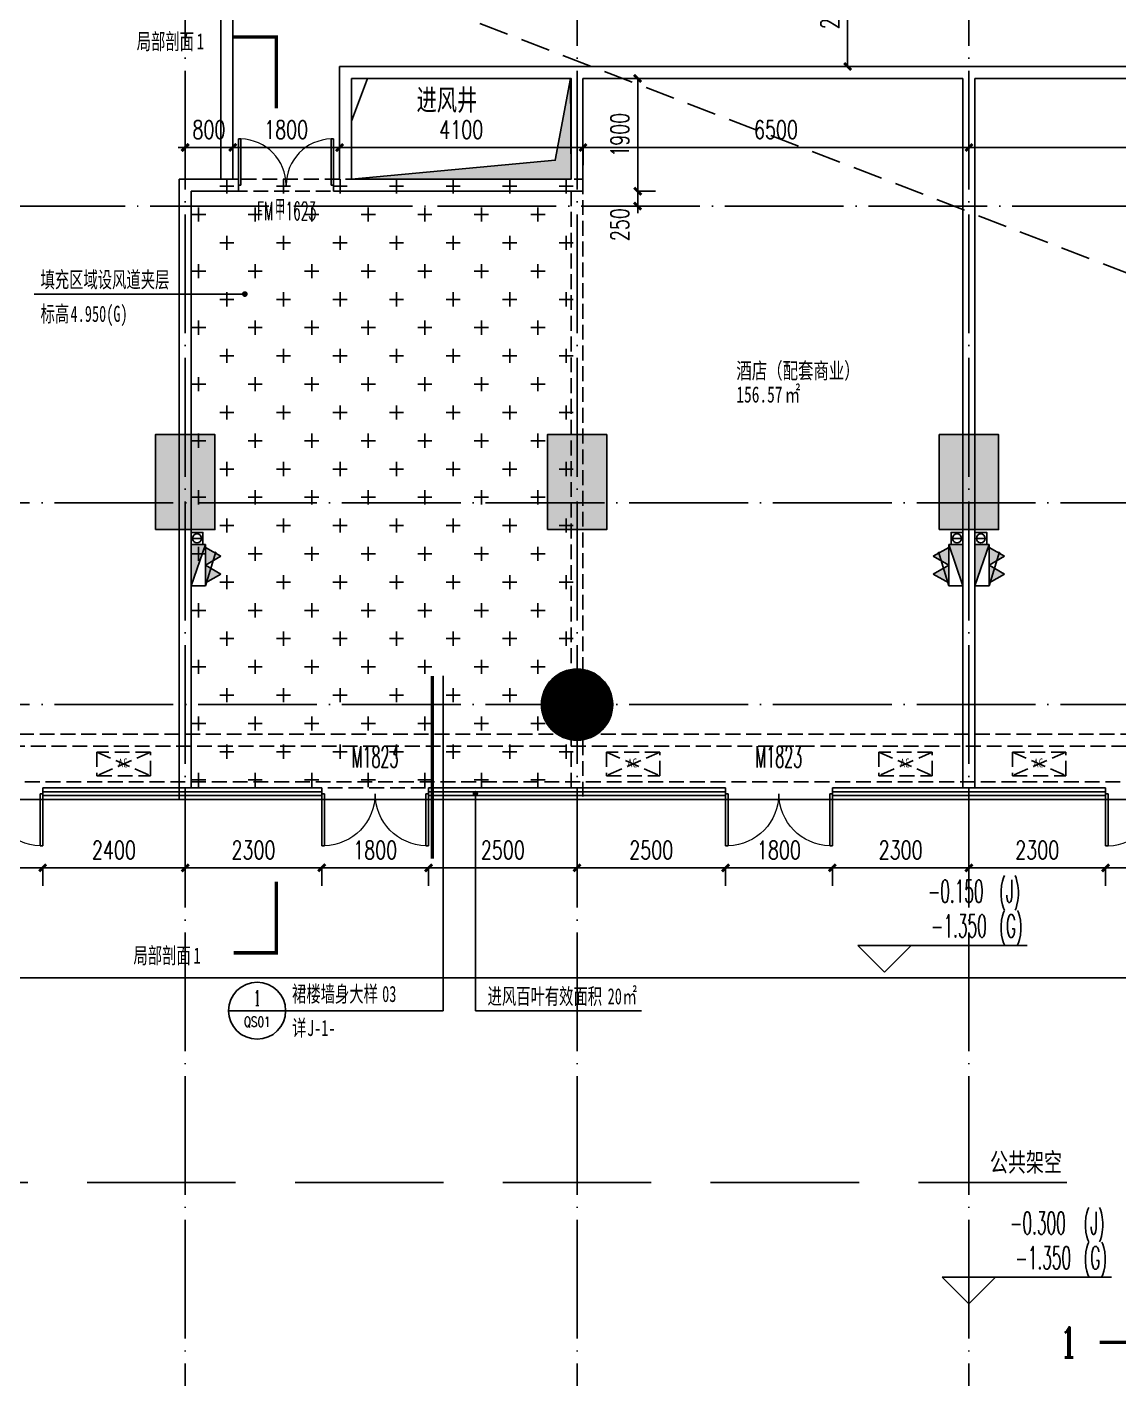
# Model space of a CAD drawing. Header units: millimetres. Extents: x 12325263 to 13848842, y -1463133 to 573208.
# Drawn here: x 12562133 to 12580524, y -650647 to -627871 of the extents above; entities that cross this region are included whole.
import ezdxf
from ezdxf.enums import TextEntityAlignment as Align
from ezdxf.xclip import XClip

# ---------------------------------------------------------------- set-up
doc = ezdxf.new("R2010")
doc.units = ezdxf.units.MM
doc.header["$LTSCALE"] = 1000
doc.header["$XCLIPFRAME"] = 0
for name, pattern in [('101010$0$__DASH', [0.35, 0.25, -0.1]), ('__DASH', [0.35, 0.25, -0.1]), ('ACAD_ISO02W100', [15, 12, -3]), ('DASH', [0.35, 0.25, -0.1]), ('DASHED2', [0.375, 0.25, -0.125]), ('DOTE', [2.42, 2, -0.2, 0.02, -0.2]), ('s-首层组合pm$0$DASH', [0.35, 0.25, -0.1])]:
    doc.linetypes.add(name, pattern=pattern)
for name, color, linetype in [('#s-灭火器', 20, 'Continuous'), ('12#楼首层平面图$0$CURTWALL', 2, 'Continuous'), ('20210729mva复核', 1, 'Continuous'), ('A-ANNO-DIMS', 83, 'Continuous'), ('A-ANNO-ELEV', 3, 'Continuous'), ('A-ANNO-IDEN', 2, 'Continuous'), ('A-ANNO-SYMB', 3, 'Continuous'), ('A-ANNO-TEXT', 7, 'Continuous'), ('A-AXIS', 16, 'DOTE'), ('A-COLS', 6, 'Continuous'), ('A-WALL', 5, 'Continuous'), ('A-WALL-PATT', 8, 'Continuous'), ('AXIS', 3, 'Continuous'), ('DOOR_FIRE', 1, 'Continuous'), ('DOOR_FIRE_TEXT', 7, 'Continuous'), ('EQUIP_消火栓', 7, 'Continuous'), ('HZHZNEWPLOTLAYER#@$TT', 7, 'Continuous'), ('PUB_HATCH', 8, 'Continuous'), ('PUB_TEXT', 7, 'Continuous'), ('VPIPE-消防高', 3, 'Continuous'), ('WINDOW', 4, 'Continuous'), ('WINDOW_TEXT', 7, 'Continuous'), ('夹层', 35, 'Continuous'), ('建筑-楼板开洞', 251, 'Continuous'), ('投影线', 6, 'ACAD_ISO02W100'), ('水条件', 1, 'Continuous'), ('消防车道', 6, 'DASHED2'), ('结构边线', 21, 'DASH')]:
    doc.layers.add(name, color=color, linetype=linetype)
doc.styles.add('101010$0$YQ_DIM', font='SUPEROS.SHX', dxfattribs={"width": 0.8, "bigfont": 'HZDX.SHX'})
doc.styles.add('_TCH_DIM', font='SIMPLEX.shx', dxfattribs={"width": 0.7, "bigfont": 'GBCBIG.shx'})
doc.styles.add('_TCH_DIM_T3', font='SIMPLEX.shx', dxfattribs={"width": 0.705882, "bigfont": 'GBCBIG.shx'})
doc.styles.add('_TCH_LABEL', font='COMPLEX', dxfattribs={"bigfont": 'GBCBIG'})
doc.styles.add('_TCH_WINDOW', font='SIMPLEX', dxfattribs={"width": 0.7, "height": 3.5, "bigfont": 'GBCBIG'})
doc.styles.add('TITXV', font='', dxfattribs={"width": 0.7})
doc.styles.add('宋体', font='', dxfattribs={"width": 0.65})
doc.styles.get('TITXV').set_extended_font_data('SimSun')
doc.styles.get('宋体').set_extended_font_data('SimSun')
doc.dimstyles.new('_TCH_ARCH&&120', dxfattribs={"dimtxt": 306, "dimasz": 120, "dimexe": 300, "dimexo": 360, "dimgap": 147, "dimtad": 1, "dimdec": 0, "dimzin": 0, "dimdsep": 46, "dimtxsty": '_TCH_DIM_T3', "dimblk": 'ARCHTICK', "dimcen": 0.09, "dimclrt": 7, "dimazin": 2, "dimtfac": 1, "dimtdec": 0, "dimtix": 1, "dimtmove": 2, "dimatfit": 3, "dimfxl": 1, "dimfxlon": 1, "dimtolj": 1, "dimtzin": 0, "dimarcsym": 0})

# ---------------------------------------------------------------- blocks, each defined once
blk = doc.blocks.new('A$C53F769B7')
at = {"layer": '20210729mva复核', "color": 8}
blk.add_line((68579.6, 19125.4), (0, 19125.4), dxfattribs=at)
blk = doc.blocks.new('_FZH')
blk.add_lwpolyline([(-0.5, -0.5), (0.5, -0.5), (0.5, 0.5), (-0.5, 0.5)], close=True)
at = {"layer": 'PUB_HATCH'}
blk.add_solid([(-0.5, -0.5), (0.5, -0.5), (-0.5, 0.5), (0.5, 0.5)], dxfattribs=at)
blk = doc.blocks.new('_YZH')
blk.add_circle((0, 0), 0.5)
at = {"layer": 'PUB_HATCH', "const_width": 0.5}
blk.add_lwpolyline([(-0.25, 0, 1), (0.25, 0, 1)], format="xyb", close=True, dxfattribs=at)
blk = doc.blocks.new('asfasfsdgdsfhsghh')
at = {"layer": 'A-COLS'}
for name, p, xscale, yscale, zscale in [('_FZH', (-39500, 350), 1000, 1600, 1600), ('_FZH', (-32900, 350), 1000, 1600, 1600), ('_FZH', (-26300, 350), 1000, 1600, 1600), ('_YZH', (-32900, -3400), 1200, 1200, 1200)]:
    blk.add_blockref(name, p, dxfattribs=dict(at, xscale=xscale, yscale=yscale, zscale=zscale))
blk = doc.blocks.new('管位')
at = {"layer": '水条件'}
blk.add_line((12573126, 675360), (12573126, 675160), dxfattribs=at)
blk.add_lwpolyline([(12573026, 675360), (12573226, 675360), (12573226, 675160), (12573026, 675160)], close=True, dxfattribs=at)
blk = doc.blocks.new('灭火器')
at = {"layer": '#s-灭火器', "ltscale": 1000}
for points in [[(292444, 59707), (292144, 59707), (292294, 59447)], [(292744, 59707), (292444, 59707), (292594, 59447)]]:
    blk.add_hatch(color=256, dxfattribs=at).paths.add_polyline_path(points)
for points in [[(292294, 59447), (292444, 59707), (292144, 59707)], [(292594, 59447), (292744, 59707), (292444, 59707)]]:
    blk.add_lwpolyline(points, close=True, dxfattribs=at)
blk = doc.blocks.new('$TWTSYS$00000508')
for p, q in [((-0.5, 0.5), (0.324, 1.224)), ((-0.5, 0.5), (-0.5, -0.5)), ((-0.5, -0.5), (0.5, 0.5)), ((0.5, 0.5), (-0.5, 0.5)), ((0.5, -0.5), (0.5, 0.5)), ((-0.5, -0.5), (0.5, -0.5))]:
    blk.add_line(p, q)
blk.add_solid([(0.5, -0.5), (0.5, 0.5), (-0.5, -0.5)])
blk = doc.blocks.new('消火栓')
at = {"layer": '#s-灭火器', "rotation": 180.0000000000001}
blk.add_blockref('灭火器', (12864422, 734932), dxfattribs=at)
at = {"layer": 'EQUIP_消火栓', "xscale": 700, "yscale": 240, "zscale": 700}
blk.add_blockref('$TWTSYS$00000508', (12571978, 675105), dxfattribs=at)
blk = doc.blocks.new('asdfasdfafsf')
at = {"layer": 'VPIPE-消防高'}
for centre in [(-840, -29850), (11960, -29850), (12360, -29850)]:
    blk.add_circle(centre, 75, dxfattribs=at)
at = {"xscale": -1, "rotation": 270}
for p in [(-675925, -12602278), (-662725, -12602278)]:
    blk.add_blockref('消火栓', p, dxfattribs=at)
at = {"rotation": 90}
blk.add_blockref('消火栓', (687045, -12602278), dxfattribs=at)
at = {"layer": '水条件', "xscale": -1, "rotation": 270}
for p in [(-676100, -12602976), (-662900, -12602976)]:
    blk.add_blockref('管位', p, dxfattribs=at)
at = {"layer": '水条件', "rotation": 90}
blk.add_blockref('管位', (687220, -12602976), dxfattribs=at)
blk = doc.blocks.new('A$C3CA14A55')
at = {"color": 253, "linetype": '101010$0$__DASH'}
for points in [[(0, 2), (900, 0), (900, 400), (0, 400), (0, 2)], [(900, 400), (0, 2)], [(0, 400), (900, 0)]]:
    blk.add_lwpolyline(points, dxfattribs=at)
at = {"color": 253, "linetype": 'ByBlock', "insert": (352, 293), "char_height": 150, "width": 435.79, "attachment_point": 1, "rotation": 359.4465, "style": '101010$0$YQ_DIM'}
blk.add_mtext('AC', dxfattribs=at)
blk = doc.blocks.new('asdfsddfa')
at = {"color": 253, "linetype": '101010$0$__DASH'}
for points in [[(34692, -42017), (33442, -42017), (33442, -46217), (-5353, -46217, -0.244508), (-7072, -45323), (-10337, -40668, -0.12383), (-10703, -39711), (-11840, -30179, -0.449446), (-11741, -30067), (-11208, -30067), (-11208, -26217), (-11336, -26217, -0.368693), (-12423, -25290), (-13762, -14075, -0.449446), (-11180, -11167), (-10149, -11167, 0.402681), (2392, 887, -0.402681), (2492, 983), (14892, 983)], [(34692, -41817), (33242, -41817), (33242, -46017), (-5353, -46017, -0.244508), (-6908, -45208), (-10173, -40553, -0.12383), (-10504, -39687), (-11628, -30267), (-11008, -30267), (-11008, -26017), (-11336, -26017, -0.367524), (-12225, -25262), (-13563, -14052, -0.449446), (-11180, -11367), (-10149, -11367, 0.400492), (2587, 783), (14892, 783)]]:
    blk.add_lwpolyline(points, format="xyb", dxfattribs=at)
at = {"layer": 'HZHZNEWPLOTLAYER#@$TT'}
for p in [(705, -46717), (9285, -46717), (13875, -46717), (16125, -46717)]:
    blk.add_blockref('A$C3CA14A55', p, dxfattribs=at)
blk = doc.blocks.new('A$C1B3D5B97')
at = {"layer": '消防车道', "linetype": 's-首层组合pm$0$DASH', "ltscale": 10}
blk.add_line((170169, 22594), (124406, 22594), dxfattribs=at)
blk = doc.blocks.new('qlzw')
at = {"layer": 'A-AXIS'}
for p, q in [((12431366.8, 979489.8), (12431366.8, 1082089.8)), ((12437966.8, 979489.8), (12437966.8, 1082089.8)), ((12444566.8, 979489.8), (12444566.8, 1082089.8)), ((12411416.8, 1000989.8), (12486866.8, 1000989.8)), ((12404966.8, 995989.8), (12486866.8, 995989.8)), ((12404966.8, 992589.8), (12485416.8, 992589.8))]:
    blk.add_line(p, q, dxfattribs=at)
blk = doc.blocks.new('agsfh')
at = {"layer": 'A-ANNO-IDEN'}
for p, q in [((16355, -19342), (16355, -24983)), ((13704, -24983), (12744, -24983)), ((16355, -24983), (13704, -24983))]:
    blk.add_line(p, q, dxfattribs=at)
at = {"layer": 'A-ANNO-IDEN', "const_width": 60}
blk.add_lwpolyline([(16175, -19342), (16175, -22419)], dxfattribs=at)
at = {"layer": 'A-ANNO-IDEN'}
blk.add_circle((13224, -24983), 480, dxfattribs=at)
at = {"layer": 'PUB_TEXT', "style": '宋体', "width": 0.65}
for s, height, p in [('裙楼墙身大样', 271.9, (13812, -24836)), ('03', 271.9, (15329, -24836)), ('详', 272, (13812, -25409)), ('J-1-', 271.9, (14065, -25409))]:
    blk.add_text(s, height=height, dxfattribs=at).set_placement(p)
at = {"layer": 'PUB_TEXT', "style": '_TCH_LABEL'}
blk.add_text('1', height=257, dxfattribs=at).set_placement((13169, -24895), (13279, -24895), align=Align.FIT)
at = {"layer": 'PUB_TEXT', "style": '_TCH_LABEL', "width": 0.807692}
blk.add_text('QS01', height=164.3, dxfattribs=at).set_placement((13000, -25252), (13449, -25252), align=Align.FIT)
blk = doc.blocks.new('_ArchTick')
at = {"color": 0, "linetype": 'ByBlock', "const_width": 0.4}
blk.add_lwpolyline([(-0.5, -0.5), (0.5, 0.5)], dxfattribs=at)
blk = doc.blocks.new('*D2078')
at = {"layer": 'A-ANNO-DIMS', "color": 0, "lineweight": -2, "transparency": 16777216}
for p, q in [((12572417, -628737), (12572718, -628737)), ((12572418, -630637), (12572418, -628737)), ((12572417, -630637), (12572718, -630637))]:
    blk.add_line(p, q, dxfattribs=at)
at = {"layer": 'Defpoints', "color": 0, "transparency": 16777216}
for p in [(12571497, -628737), (12572418, -628737), (12571497, -630637)]:
    blk.add_point(p, dxfattribs=at)
at = {"layer": 'A-ANNO-DIMS', "color": 0, "lineweight": -2, "transparency": 16777216, "xscale": 120, "yscale": 120, "zscale": 120}
for p, rotation in [((12572418, -628737), 90), ((12572418, -630637), 270)]:
    blk.add_blockref('_ArchTick', p, dxfattribs=dict(at, rotation=rotation))
at = {"layer": 'A-ANNO-DIMS', "color": 7, "transparency": 16777216, "insert": (12572118, -629687), "char_height": 306, "attachment_point": 5, "rotation": 90, "style": '_TCH_DIM_T3'}
blk.add_mtext('\\A1;1900', dxfattribs=at)
blk = doc.blocks.new('*D2079')
at = {"layer": 'A-ANNO-DIMS', "color": 0, "lineweight": -2, "transparency": 16777216}
for p, q in [((12572417, -630637), (12572718, -630637)), ((12572418, -630637), (12572418, -630517)), ((12572418, -630887), (12572418, -630637)), ((12572417, -630887), (12572718, -630887)), ((12572418, -630887), (12572418, -631007))]:
    blk.add_line(p, q, dxfattribs=at)
at = {"layer": 'Defpoints', "color": 0, "transparency": 16777216}
for p in [(12571497, -630637), (12572418, -630637), (12571497, -630887)]:
    blk.add_point(p, dxfattribs=at)
at = {"layer": 'A-ANNO-DIMS', "color": 0, "lineweight": -2, "transparency": 16777216, "xscale": 120, "yscale": 120, "zscale": 120}
for p, rotation in [((12572418, -630637), 270), ((12572418, -630887), 90)]:
    blk.add_blockref('_ArchTick', p, dxfattribs=dict(at, rotation=rotation))
at = {"layer": 'A-ANNO-DIMS', "color": 7, "transparency": 16777216, "insert": (12572118, -631201), "char_height": 306, "attachment_point": 5, "rotation": 90, "style": '_TCH_DIM_T3'}
blk.add_mtext('\\A1;250', dxfattribs=at)
blk = doc.blocks.new('*D2395')
at = {"layer": 'A-ANNO-DIMS', "color": 0, "lineweight": -2, "transparency": 16777216}
for p, q in [((12575952, -626537), (12576253, -626537)), ((12575953, -628537), (12575953, -626537)), ((12575952, -628537), (12576253, -628537))]:
    blk.add_line(p, q, dxfattribs=at)
at = {"layer": 'Defpoints', "color": 0, "transparency": 16777216}
for p in [(12574197, -626537), (12575953, -626537), (12574197, -628537)]:
    blk.add_point(p, dxfattribs=at)
at = {"layer": 'A-ANNO-DIMS', "color": 0, "lineweight": -2, "transparency": 16777216, "xscale": 120, "yscale": 120, "zscale": 120}
for p, rotation in [((12575953, -626537), 90), ((12575953, -628537), 270)]:
    blk.add_blockref('_ArchTick', p, dxfattribs=dict(at, rotation=rotation))
at = {"layer": 'A-ANNO-DIMS', "color": 7, "transparency": 16777216, "insert": (12575653, -627537), "char_height": 306, "attachment_point": 5, "rotation": 90, "style": '_TCH_DIM_T3'}
blk.add_mtext('\\A1;2000', dxfattribs=at)
blk = doc.blocks.new('*D2424')
at = {"layer": 'A-ANNO-DIMS', "color": 0, "lineweight": -2, "transparency": 16777216}
for p, q in [((12564797, -629900), (12564677, -629900)), ((12564797, -629899), (12564797, -630200)), ((12564797, -629900), (12565597, -629900)), ((12565597, -629899), (12565597, -630200)), ((12565597, -629900), (12565717, -629900))]:
    blk.add_line(p, q, dxfattribs=at)
at = {"layer": 'Defpoints', "color": 0, "transparency": 16777216}
for p in [(12564797, -628537), (12565597, -628537), (12565597, -629900)]:
    blk.add_point(p, dxfattribs=at)
at = {"layer": 'A-ANNO-DIMS', "color": 0, "lineweight": -2, "transparency": 16777216, "xscale": 120, "yscale": 120, "zscale": 120}
blk.add_blockref('_ArchTick', (12564797, -629900), dxfattribs=at)
at = {"layer": 'A-ANNO-DIMS', "color": 0, "lineweight": -2, "transparency": 16777216, "xscale": 120, "yscale": 120, "zscale": 120, "rotation": 180}
blk.add_blockref('_ArchTick', (12565597, -629900), dxfattribs=at)
at = {"layer": 'A-ANNO-DIMS', "color": 7, "transparency": 16777216, "insert": (12565197, -629600), "char_height": 306, "attachment_point": 5, "style": '_TCH_DIM_T3'}
blk.add_mtext('\\A1;800', dxfattribs=at)
blk = doc.blocks.new('*D2425')
at = {"layer": 'A-ANNO-DIMS', "color": 0, "lineweight": -2, "transparency": 16777216}
for p, q in [((12565597, -629899), (12565597, -630200)), ((12565597, -629900), (12567397, -629900)), ((12567397, -629899), (12567397, -630200))]:
    blk.add_line(p, q, dxfattribs=at)
at = {"layer": 'Defpoints', "color": 0, "transparency": 16777216}
for p in [(12565597, -628537), (12567397, -628537), (12567397, -629900)]:
    blk.add_point(p, dxfattribs=at)
at = {"layer": 'A-ANNO-DIMS', "color": 0, "lineweight": -2, "transparency": 16777216, "xscale": 120, "yscale": 120, "zscale": 120, "rotation": 180}
blk.add_blockref('_ArchTick', (12565597, -629900), dxfattribs=at)
at = {"layer": 'A-ANNO-DIMS', "color": 0, "lineweight": -2, "transparency": 16777216, "xscale": 120, "yscale": 120, "zscale": 120}
blk.add_blockref('_ArchTick', (12567397, -629900), dxfattribs=at)
at = {"layer": 'A-ANNO-DIMS', "color": 7, "transparency": 16777216, "insert": (12566497, -629600), "char_height": 306, "attachment_point": 5, "style": '_TCH_DIM_T3'}
blk.add_mtext('\\A1;1800', dxfattribs=at)
blk = doc.blocks.new('*D2426')
at = {"layer": 'A-ANNO-DIMS', "color": 0, "lineweight": -2, "transparency": 16777216}
for p, q in [((12567397, -629899), (12567397, -630200)), ((12567397, -629900), (12571497, -629900)), ((12571497, -629899), (12571497, -630200))]:
    blk.add_line(p, q, dxfattribs=at)
at = {"layer": 'Defpoints', "color": 0, "transparency": 16777216}
for p in [(12567397, -628537), (12571497, -628537), (12571497, -629900)]:
    blk.add_point(p, dxfattribs=at)
at = {"layer": 'A-ANNO-DIMS', "color": 0, "lineweight": -2, "transparency": 16777216, "xscale": 120, "yscale": 120, "zscale": 120, "rotation": 180}
blk.add_blockref('_ArchTick', (12567397, -629900), dxfattribs=at)
at = {"layer": 'A-ANNO-DIMS', "color": 0, "lineweight": -2, "transparency": 16777216, "xscale": 120, "yscale": 120, "zscale": 120}
blk.add_blockref('_ArchTick', (12571497, -629900), dxfattribs=at)
at = {"layer": 'A-ANNO-DIMS', "color": 7, "transparency": 16777216, "insert": (12569447, -629600), "char_height": 306, "attachment_point": 5, "style": '_TCH_DIM_T3'}
blk.add_mtext('\\A1;4100', dxfattribs=at)
blk = doc.blocks.new('*D2427')
at = {"layer": 'A-ANNO-DIMS', "color": 0, "lineweight": -2, "transparency": 16777216}
for p, q in [((12571497, -629899), (12571497, -630200)), ((12571497, -629900), (12577997, -629900)), ((12577997, -629899), (12577997, -630200))]:
    blk.add_line(p, q, dxfattribs=at)
at = {"layer": 'Defpoints', "color": 0, "transparency": 16777216}
for p in [(12571497, -628537), (12577997, -628537), (12577997, -629900)]:
    blk.add_point(p, dxfattribs=at)
at = {"layer": 'A-ANNO-DIMS', "color": 0, "lineweight": -2, "transparency": 16777216, "xscale": 120, "yscale": 120, "zscale": 120, "rotation": 180}
blk.add_blockref('_ArchTick', (12571497, -629900), dxfattribs=at)
at = {"layer": 'A-ANNO-DIMS', "color": 0, "lineweight": -2, "transparency": 16777216, "xscale": 120, "yscale": 120, "zscale": 120}
blk.add_blockref('_ArchTick', (12577997, -629900), dxfattribs=at)
at = {"layer": 'A-ANNO-DIMS', "color": 7, "transparency": 16777216, "insert": (12574747, -629600), "char_height": 306, "attachment_point": 5, "style": '_TCH_DIM_T3'}
blk.add_mtext('\\A1;6500', dxfattribs=at)
blk = doc.blocks.new('*D2428')
at = {"layer": 'A-ANNO-DIMS', "color": 0, "lineweight": -2, "transparency": 16777216}
for p, q in [((12577997, -629899), (12577997, -630200)), ((12577997, -629900), (12584597, -629900)), ((12584597, -629899), (12584597, -630200))]:
    blk.add_line(p, q, dxfattribs=at)
at = {"layer": 'Defpoints', "color": 0, "transparency": 16777216}
for p in [(12577997, -628537), (12584597, -628537), (12584597, -629900)]:
    blk.add_point(p, dxfattribs=at)
at = {"layer": 'A-ANNO-DIMS', "color": 0, "lineweight": -2, "transparency": 16777216, "xscale": 120, "yscale": 120, "zscale": 120, "rotation": 180}
blk.add_blockref('_ArchTick', (12577997, -629900), dxfattribs=at)
at = {"layer": 'A-ANNO-DIMS', "color": 0, "lineweight": -2, "transparency": 16777216, "xscale": 120, "yscale": 120, "zscale": 120}
blk.add_blockref('_ArchTick', (12584597, -629900), dxfattribs=at)
at = {"layer": 'A-ANNO-DIMS', "color": 7, "transparency": 16777216, "insert": (12581297, -629600), "char_height": 306, "attachment_point": 5, "style": '_TCH_DIM_T3'}
blk.add_mtext('\\A1;6600', dxfattribs=at)
blk = doc.blocks.new('*D4830')
at = {"layer": 'A-ANNO-DIMS', "color": 0, "lineweight": -2, "transparency": 16777216}
for p, q in [((12560597, -642036), (12560597, -642337)), ((12560597, -642037), (12562397, -642037)), ((12562397, -642036), (12562397, -642337))]:
    blk.add_line(p, q, dxfattribs=at)
at = {"layer": 'Defpoints', "color": 0, "transparency": 16777216}
for p in [(12560597, -640887), (12562397, -640887), (12562397, -642037)]:
    blk.add_point(p, dxfattribs=at)
at = {"layer": 'A-ANNO-DIMS', "color": 0, "lineweight": -2, "transparency": 16777216, "xscale": 120, "yscale": 120, "zscale": 120, "rotation": 180}
blk.add_blockref('_ArchTick', (12560597, -642037), dxfattribs=at)
at = {"layer": 'A-ANNO-DIMS', "color": 0, "lineweight": -2, "transparency": 16777216, "xscale": 120, "yscale": 120, "zscale": 120}
blk.add_blockref('_ArchTick', (12562397, -642037), dxfattribs=at)
at = {"layer": 'A-ANNO-DIMS', "color": 7, "transparency": 16777216, "insert": (12561497, -641737), "char_height": 306, "attachment_point": 5, "style": '_TCH_DIM_T3'}
blk.add_mtext('\\A1;1800', dxfattribs=at)
blk = doc.blocks.new('*D4831')
at = {"layer": 'A-ANNO-DIMS', "color": 0, "lineweight": -2, "transparency": 16777216}
for p, q in [((12562397, -642036), (12562397, -642337)), ((12562397, -642037), (12564797, -642037)), ((12564797, -642036), (12564797, -642337))]:
    blk.add_line(p, q, dxfattribs=at)
at = {"layer": 'Defpoints', "color": 0, "transparency": 16777216}
for p in [(12562397, -640887), (12564797, -640887), (12564797, -642037)]:
    blk.add_point(p, dxfattribs=at)
at = {"layer": 'A-ANNO-DIMS', "color": 0, "lineweight": -2, "transparency": 16777216, "xscale": 120, "yscale": 120, "zscale": 120, "rotation": 180}
blk.add_blockref('_ArchTick', (12562397, -642037), dxfattribs=at)
at = {"layer": 'A-ANNO-DIMS', "color": 0, "lineweight": -2, "transparency": 16777216, "xscale": 120, "yscale": 120, "zscale": 120}
blk.add_blockref('_ArchTick', (12564797, -642037), dxfattribs=at)
at = {"layer": 'A-ANNO-DIMS', "color": 7, "transparency": 16777216, "insert": (12563597, -641737), "char_height": 306, "attachment_point": 5, "style": '_TCH_DIM_T3'}
blk.add_mtext('\\A1;2400', dxfattribs=at)
blk = doc.blocks.new('*D4832')
at = {"layer": 'A-ANNO-DIMS', "color": 0, "lineweight": -2, "transparency": 16777216}
for p, q in [((12564797, -642036), (12564797, -642337)), ((12564797, -642037), (12567097, -642037)), ((12567097, -642036), (12567097, -642337))]:
    blk.add_line(p, q, dxfattribs=at)
at = {"layer": 'Defpoints', "color": 0, "transparency": 16777216}
for p in [(12564797, -640887), (12567097, -640887), (12567097, -642037)]:
    blk.add_point(p, dxfattribs=at)
at = {"layer": 'A-ANNO-DIMS', "color": 0, "lineweight": -2, "transparency": 16777216, "xscale": 120, "yscale": 120, "zscale": 120, "rotation": 180}
blk.add_blockref('_ArchTick', (12564797, -642037), dxfattribs=at)
at = {"layer": 'A-ANNO-DIMS', "color": 0, "lineweight": -2, "transparency": 16777216, "xscale": 120, "yscale": 120, "zscale": 120}
blk.add_blockref('_ArchTick', (12567097, -642037), dxfattribs=at)
at = {"layer": 'A-ANNO-DIMS', "color": 7, "transparency": 16777216, "insert": (12565947, -641737), "char_height": 306, "attachment_point": 5, "style": '_TCH_DIM_T3'}
blk.add_mtext('\\A1;2300', dxfattribs=at)
blk = doc.blocks.new('*D4833')
at = {"layer": 'A-ANNO-DIMS', "color": 0, "lineweight": -2, "transparency": 16777216}
for p, q in [((12567097, -642036), (12567097, -642337)), ((12567097, -642037), (12568897, -642037)), ((12568897, -642036), (12568897, -642337))]:
    blk.add_line(p, q, dxfattribs=at)
at = {"layer": 'Defpoints', "color": 0, "transparency": 16777216}
for p in [(12567097, -640887), (12568897, -640887), (12568897, -642037)]:
    blk.add_point(p, dxfattribs=at)
at = {"layer": 'A-ANNO-DIMS', "color": 0, "lineweight": -2, "transparency": 16777216, "xscale": 120, "yscale": 120, "zscale": 120, "rotation": 180}
blk.add_blockref('_ArchTick', (12567097, -642037), dxfattribs=at)
at = {"layer": 'A-ANNO-DIMS', "color": 0, "lineweight": -2, "transparency": 16777216, "xscale": 120, "yscale": 120, "zscale": 120}
blk.add_blockref('_ArchTick', (12568897, -642037), dxfattribs=at)
at = {"layer": 'A-ANNO-DIMS', "color": 7, "transparency": 16777216, "insert": (12567997, -641737), "char_height": 306, "attachment_point": 5, "style": '_TCH_DIM_T3'}
blk.add_mtext('\\A1;1800', dxfattribs=at)
blk = doc.blocks.new('*D4834')
at = {"layer": 'A-ANNO-DIMS', "color": 0, "lineweight": -2, "transparency": 16777216}
for p, q in [((12568897, -642036), (12568897, -642337)), ((12568897, -642037), (12571397, -642037)), ((12571397, -642036), (12571397, -642337))]:
    blk.add_line(p, q, dxfattribs=at)
at = {"layer": 'Defpoints', "color": 0, "transparency": 16777216}
for p in [(12568897, -640887), (12571397, -640887), (12571397, -642037)]:
    blk.add_point(p, dxfattribs=at)
at = {"layer": 'A-ANNO-DIMS', "color": 0, "lineweight": -2, "transparency": 16777216, "xscale": 120, "yscale": 120, "zscale": 120, "rotation": 180}
blk.add_blockref('_ArchTick', (12568897, -642037), dxfattribs=at)
at = {"layer": 'A-ANNO-DIMS', "color": 0, "lineweight": -2, "transparency": 16777216, "xscale": 120, "yscale": 120, "zscale": 120}
blk.add_blockref('_ArchTick', (12571397, -642037), dxfattribs=at)
at = {"layer": 'A-ANNO-DIMS', "color": 7, "transparency": 16777216, "insert": (12570147, -641737), "char_height": 306, "attachment_point": 5, "style": '_TCH_DIM_T3'}
blk.add_mtext('\\A1;2500', dxfattribs=at)
blk = doc.blocks.new('*D4835')
at = {"layer": 'A-ANNO-DIMS', "color": 0, "lineweight": -2, "transparency": 16777216}
for p, q in [((12571397, -642036), (12571397, -642337)), ((12571397, -642037), (12573897, -642037)), ((12573897, -642036), (12573897, -642337))]:
    blk.add_line(p, q, dxfattribs=at)
at = {"layer": 'Defpoints', "color": 0, "transparency": 16777216}
for p in [(12571397, -640887), (12573897, -640887), (12573897, -642037)]:
    blk.add_point(p, dxfattribs=at)
at = {"layer": 'A-ANNO-DIMS', "color": 0, "lineweight": -2, "transparency": 16777216, "xscale": 120, "yscale": 120, "zscale": 120, "rotation": 180}
blk.add_blockref('_ArchTick', (12571397, -642037), dxfattribs=at)
at = {"layer": 'A-ANNO-DIMS', "color": 0, "lineweight": -2, "transparency": 16777216, "xscale": 120, "yscale": 120, "zscale": 120}
blk.add_blockref('_ArchTick', (12573897, -642037), dxfattribs=at)
at = {"layer": 'A-ANNO-DIMS', "color": 7, "transparency": 16777216, "insert": (12572647, -641737), "char_height": 306, "attachment_point": 5, "style": '_TCH_DIM_T3'}
blk.add_mtext('\\A1;2500', dxfattribs=at)
blk = doc.blocks.new('*D4836')
at = {"layer": 'A-ANNO-DIMS', "color": 0, "lineweight": -2, "transparency": 16777216}
for p, q in [((12573897, -642036), (12573897, -642337)), ((12573897, -642037), (12575697, -642037)), ((12575697, -642036), (12575697, -642337))]:
    blk.add_line(p, q, dxfattribs=at)
at = {"layer": 'Defpoints', "color": 0, "transparency": 16777216}
for p in [(12573897, -640887), (12575697, -640887), (12575697, -642037)]:
    blk.add_point(p, dxfattribs=at)
at = {"layer": 'A-ANNO-DIMS', "color": 0, "lineweight": -2, "transparency": 16777216, "xscale": 120, "yscale": 120, "zscale": 120, "rotation": 180}
blk.add_blockref('_ArchTick', (12573897, -642037), dxfattribs=at)
at = {"layer": 'A-ANNO-DIMS', "color": 0, "lineweight": -2, "transparency": 16777216, "xscale": 120, "yscale": 120, "zscale": 120}
blk.add_blockref('_ArchTick', (12575697, -642037), dxfattribs=at)
at = {"layer": 'A-ANNO-DIMS', "color": 7, "transparency": 16777216, "insert": (12574797, -641737), "char_height": 306, "attachment_point": 5, "style": '_TCH_DIM_T3'}
blk.add_mtext('\\A1;1800', dxfattribs=at)
blk = doc.blocks.new('*D4837')
at = {"layer": 'A-ANNO-DIMS', "color": 0, "lineweight": -2, "transparency": 16777216}
for p, q in [((12575697, -642036), (12575697, -642337)), ((12575697, -642037), (12577997, -642037)), ((12577997, -642036), (12577997, -642337))]:
    blk.add_line(p, q, dxfattribs=at)
at = {"layer": 'Defpoints', "color": 0, "transparency": 16777216}
for p in [(12575697, -640887), (12577997, -640887), (12577997, -642037)]:
    blk.add_point(p, dxfattribs=at)
at = {"layer": 'A-ANNO-DIMS', "color": 0, "lineweight": -2, "transparency": 16777216, "xscale": 120, "yscale": 120, "zscale": 120, "rotation": 180}
blk.add_blockref('_ArchTick', (12575697, -642037), dxfattribs=at)
at = {"layer": 'A-ANNO-DIMS', "color": 0, "lineweight": -2, "transparency": 16777216, "xscale": 120, "yscale": 120, "zscale": 120}
blk.add_blockref('_ArchTick', (12577997, -642037), dxfattribs=at)
at = {"layer": 'A-ANNO-DIMS', "color": 7, "transparency": 16777216, "insert": (12576847, -641737), "char_height": 306, "attachment_point": 5, "style": '_TCH_DIM_T3'}
blk.add_mtext('\\A1;2300', dxfattribs=at)
blk = doc.blocks.new('*D4838')
at = {"layer": 'A-ANNO-DIMS', "color": 0, "lineweight": -2, "transparency": 16777216}
for p, q in [((12577997, -642036), (12577997, -642337)), ((12577997, -642037), (12580297, -642037)), ((12580297, -642036), (12580297, -642337))]:
    blk.add_line(p, q, dxfattribs=at)
at = {"layer": 'Defpoints', "color": 0, "transparency": 16777216}
for p in [(12577997, -640887), (12580297, -640887), (12580297, -642037)]:
    blk.add_point(p, dxfattribs=at)
at = {"layer": 'A-ANNO-DIMS', "color": 0, "lineweight": -2, "transparency": 16777216, "xscale": 120, "yscale": 120, "zscale": 120, "rotation": 180}
blk.add_blockref('_ArchTick', (12577997, -642037), dxfattribs=at)
at = {"layer": 'A-ANNO-DIMS', "color": 0, "lineweight": -2, "transparency": 16777216, "xscale": 120, "yscale": 120, "zscale": 120}
blk.add_blockref('_ArchTick', (12580297, -642037), dxfattribs=at)
at = {"layer": 'A-ANNO-DIMS', "color": 7, "transparency": 16777216, "insert": (12579147, -641737), "char_height": 306, "attachment_point": 5, "style": '_TCH_DIM_T3'}
blk.add_mtext('\\A1;2300', dxfattribs=at)
blk = doc.blocks.new('*D4839')
at = {"layer": 'A-ANNO-DIMS', "color": 0, "lineweight": -2, "transparency": 16777216}
for p, q in [((12580297, -642036), (12580297, -642337)), ((12580297, -642037), (12582097, -642037)), ((12582097, -642036), (12582097, -642337))]:
    blk.add_line(p, q, dxfattribs=at)
at = {"layer": 'Defpoints', "color": 0, "transparency": 16777216}
for p in [(12580297, -640887), (12582097, -640887), (12582097, -642037)]:
    blk.add_point(p, dxfattribs=at)
at = {"layer": 'A-ANNO-DIMS', "color": 0, "lineweight": -2, "transparency": 16777216, "xscale": 120, "yscale": 120, "zscale": 120, "rotation": 180}
blk.add_blockref('_ArchTick', (12580297, -642037), dxfattribs=at)
at = {"layer": 'A-ANNO-DIMS', "color": 0, "lineweight": -2, "transparency": 16777216, "xscale": 120, "yscale": 120, "zscale": 120}
blk.add_blockref('_ArchTick', (12582097, -642037), dxfattribs=at)
at = {"layer": 'A-ANNO-DIMS', "color": 7, "transparency": 16777216, "insert": (12581197, -641737), "char_height": 306, "attachment_point": 5, "style": '_TCH_DIM_T3'}
blk.add_mtext('\\A1;1800', dxfattribs=at)
blk = doc.blocks.new('$DorLib2D$00000002')
for p, q in [((-0.5, 0), (-0.5, 0.4875)), ((-0.475, 0.4875), (-0.5, 0.4875)), ((-0.475, 0), (-0.475, 0.4875)), ((0.475, 0), (0.475, 0.4875)), ((0.475, 0.4875), (0.5, 0.4875)), ((0.5, 0), (0.5, 0.4875)), ((-0.5, 0), (-0.475, 0)), ((0.5, 0), (0.475, 0))]:
    blk.add_line(p, q)
at = {"lineweight": 13}
for centre, start, end in [((-0.4875, 0), 0, 88.53072), ((0.4875, 0), 91.46928, 180)]:
    blk.add_arc(centre, 0.4875, start, end, dxfattribs=at)

msp = doc.modelspace()

# ---------------------------------------------------------------- hatches: boundary and pattern name
at = {"layer": 'A-WALL-PATT'}
h = msp.add_hatch(dxfattribs=at)
h.set_pattern_fill('ANSI37', color=252, scale=150)
h.set_pattern_definition([(45, (-400000, 0), (-168.3798023, 168.3798023), []), (135, (-400000, 0), (-168.3798023, -168.3798023), [])])
edge = h.paths.add_edge_path()
edge.add_line((12617170, -539458), (12627664.7, -539458))
edge.add_line((12627664.7, -539458), (12617498.2, -546587.6))
edge.add_line((12617498.2, -546587.6), (12598406.6, -559976.1))
edge.add_line((12598406.6, -559976.1), (12585091.3, -540989.1))
edge.add_line((12585091.3, -540989.1), (12584144.7, -541197.3))
edge.add_line((12584144.7, -541197.3), (12583864.1, -542803.9))
edge.add_arc((12578880.4, -541928.7), 5060, 269.14738, 350.03971, ccw=False)
edge.add_arc((12578698.9, -554127.5), 7140.2, 89.14809, 125.03345)
edge.add_line((12574600, -548281), (12560037.5, -558490.6))
edge.add_line((12560037.5, -558490.6), (12559927.1, -558471.2))
edge.add_line((12559927.1, -558471.2), (12559927.1, -564050))
edge.add_line((12559927.1, -564050), (12558858.8, -564810))
edge.add_line((12558858.8, -564810), (12559927.1, -566333.2))
edge.add_line((12559927.1, -566333.2), (12559927.6, -588159))
edge.add_line((12559927.6, -588159), (12558263.3, -589586.8))
edge.add_line((12558263.3, -589586.8), (12557796.8, -589586.8))
edge.add_line((12557796.8, -589586.8), (12557796.8, -598151.2))
edge.add_line((12557796.8, -598151.2), (12560482.1, -600836.4))
edge.add_arc((12552451.5, -592361.2), 11675.6, 270.02561, 313.45682, ccw=False)
edge.add_line((12552456.7, -604036.8), (12551424.9, -604036.8))
edge.add_arc((12551424.9, -607536.8), 3500, 90, 186.80534)
edge.add_line((12547949.6, -607951.5), (12549871.4, -624055.3))
edge.add_line((12549871.4, -624055.3), (12550966.8, -633201.5))
edge.add_line((12550966.8, -633201.5), (12550966.8, -643886.8))
edge.add_line((12550966.8, -643886.8), (12550966.8, -653386.8))
edge.add_line((12550966.8, -653386.8), (12614072.2, -653386.8))
edge.add_line((12614072.2, -653386.8), (12616970.5, -653386.8))
edge.add_arc((12639113.3, -663769.1), 24455.9, 154.87893, 159.83059)
edge.add_arc((12619069.5, -656056.1), 3000, 166.12633, 249.14639)
edge.add_arc((12632240.8, -621479.9), 40000, 249.14639, 262.18067)
edge.add_line((12626798.8, -661108), (12526241.6, -661108))
edge.add_line((12526241.6, -661108), (12526241.6, -616108))
edge.add_line((12526241.6, -616108), (12504241.6, -616108))
edge.add_line((12504241.6, -616108), (12504241.6, -539458))
edge.add_line((12504241.6, -539458), (12586460, -539458))
edge.add_line((12586460, -539458), (12617170, -539458))
at = {"layer": '夹层'}
h = msp.add_hatch(dxfattribs=at)
h.set_pattern_fill('CROSS', color=256, scale=300)
h.set_pattern_definition([(0, (0, 0), (476.25, 476.25), [238.125, -714.375]), (90, (119.06, -119.06), (-476.25, 476.25), [238.125, -714.375])])
h.paths.add_polyline_path([(12564696.8, -630436.8), (12571496.8, -630436.8), (12571496.8, -640886.8), (12564696.8, -640886.8)])
at = {"layer": '建筑-楼板开洞'}
h = msp.add_hatch(color=256, dxfattribs=at)
h.dxf.hatch_style = 1
h.paths.add_polyline_path([(12571287.5, -628736.8), (12571296.8, -630436.8), (12567596.8, -630436.8), (12571030.2, -630116.3)])

# ---------------------------------------------------------------- linework, layer by layer
at = {"const_width": 60}
msp.add_lwpolyline([(12580197, -650030), (12580917, -650030), (12580917, -648830)], dxfattribs=at)
at = {"layer": '12#楼首层平面图$0$CURTWALL'}
for p, q in [((12564796.8, -640686.8), (12562396.8, -640686.8)), ((12562396.8, -640686.8), (12562396.8, -640886.8)), ((12567096.8, -640686.8), (12564796.8, -640686.8)), ((12567096.8, -640886.8), (12567096.8, -640686.8)), ((12573896.8, -640686.8), (12568896.8, -640686.8)), ((12568896.8, -640686.8), (12568896.8, -640886.8)), ((12573896.8, -640886.8), (12573896.8, -640686.8)), ((12577996.8, -640686.8), (12575696.8, -640686.8)), ((12575696.8, -640686.8), (12575696.8, -640886.8)), ((12580296.8, -640686.8), (12577996.8, -640686.8)), ((12580296.8, -640886.8), (12580296.8, -640686.8)), ((12562396.8, -640753.5), (12564796.8, -640753.5)), ((12562396.8, -640820.1), (12564796.8, -640820.1)), ((12562396.8, -640886.8), (12564796.8, -640886.8)), ((12564796.8, -640753.5), (12567096.8, -640753.5)), ((12564796.8, -640820.1), (12567096.8, -640820.1)), ((12564796.8, -640886.8), (12567096.8, -640886.8)), ((12568896.8, -640753.5), (12573896.8, -640753.5)), ((12568896.8, -640820.1), (12573896.8, -640820.1)), ((12568896.8, -640886.8), (12573896.8, -640886.8)), ((12575696.8, -640753.5), (12577996.8, -640753.5)), ((12575696.8, -640820.1), (12577996.8, -640820.1)), ((12575696.8, -640886.8), (12577996.8, -640886.8)), ((12577996.8, -640753.5), (12580296.8, -640753.5)), ((12577996.8, -640820.1), (12580296.8, -640820.1)), ((12577996.8, -640886.8), (12580296.8, -640886.8))]:
    msp.add_line(p, q, dxfattribs=at)
at = {"layer": 'A-ANNO-ELEV'}
for p, q in [((12576576.4, -643792.7), (12576126.4, -643342.7)), ((12576126.4, -643342.7), (12578976.4, -643342.7)), ((12576576.4, -643792.7), (12577026.4, -643342.7)), ((12577996.8, -649381.8), (12577546.8, -648931.8)), ((12577546.8, -648931.8), (12580396.8, -648931.8)), ((12577996.8, -649381.8), (12578446.8, -648931.8))]:
    msp.add_line(p, q, dxfattribs=at)
at = {"layer": 'A-ANNO-SYMB', "const_width": 60}
for points in [[(12565612.1, -628038.9), (12566332.1, -628038.9), (12566332.1, -629238.9)], [(12566332.1, -642268.9), (12566332.1, -643468.9), (12565612.1, -643468.9)]]:
    msp.add_lwpolyline(points, dxfattribs=at)
at = {"layer": 'A-WALL'}
for p, q in [((12565396.8, -630436.8), (12565396.8, -625636.8)), ((12565596.8, -630436.8), (12565596.8, -625436.8)), ((12567396.8, -630436.8), (12567396.8, -628536.8)), ((12567396.8, -628536.8), (12571396.8, -628536.8)), ((12571396.8, -628536.8), (12577996.8, -628536.8)), ((12577996.8, -628536.8), (12589396.8, -628536.8)), ((12567596.8, -630436.8), (12567596.8, -628736.8)), ((12567596.8, -628736.8), (12571296.8, -628736.8)), ((12571296.8, -630436.8), (12571296.8, -628736.8)), ((12571496.8, -630636.8), (12571496.8, -628736.8)), ((12571496.8, -628736.8), (12577896.8, -628736.8)), ((12577896.8, -640686.8), (12577896.8, -628736.8)), ((12578096.8, -640686.8), (12578096.8, -628736.8)), ((12578096.8, -628736.8), (12589296.8, -628736.8)), ((12564696.8, -640686.8), (12564696.8, -630436.8)), ((12564696.8, -630436.8), (12565396.8, -630436.8)), ((12565696.8, -630436.8), (12565596.8, -630436.8)), ((12565696.8, -630636.8), (12565696.8, -630436.8)), ((12567396.8, -630436.8), (12567296.8, -630436.8)), ((12567296.8, -630436.8), (12567296.8, -630636.8)), ((12567596.8, -630436.8), (12571296.8, -630436.8)), ((12564896.8, -640686.8), (12564896.8, -630636.8)), ((12564896.8, -630636.8), (12565496.8, -630636.8)), ((12565496.8, -630636.8), (12565696.8, -630636.8)), ((12567296.8, -630636.8), (12567496.8, -630636.8)), ((12567496.8, -630636.8), (12571496.8, -630636.8))]:
    msp.add_line(p, q, dxfattribs=at)
at = {"layer": 'AXIS'}
for p, q in [((12564575.8, -632370), (12562252.6, -632370)), ((12565801.5, -632370), (12564575.8, -632370)), ((12569683.8, -640786.8), (12569683.8, -644443.6)), ((12569683.8, -644443.6), (12572483.8, -644443.6))]:
    msp.add_line(p, q, dxfattribs=at)
at = {"layer": 'AXIS', "const_width": 48}
for points in [[(12565825.5, -632370, 1), (12565777.5, -632370, 1)], [(12569683.8, -640762.8, 1), (12569683.8, -640810.8, 1)]]:
    msp.add_lwpolyline(points, format="xyb", close=True, dxfattribs=at)
at = {"layer": 'WINDOW'}
for p, q in [((12560596.8, -640886.8), (12562396.8, -640886.8)), ((12567096.8, -640886.8), (12568896.8, -640886.8)), ((12573896.8, -640886.8), (12575696.8, -640886.8)), ((12580296.8, -640886.8), (12582096.8, -640886.8))]:
    msp.add_line(p, q, dxfattribs=at)
at = {"layer": '夹层', "linetype": '__DASH'}
for points in [[(12564696.8, -630436.8), (12571496.8, -630436.8), (12571496.8, -640886.8), (12564696.8, -640886.8)], [(12564896.8, -630636.8), (12571296.8, -630636.8), (12571296.8, -640686.8), (12564896.8, -640686.8)]]:
    msp.add_lwpolyline(points, close=True, dxfattribs=at)
at = {"layer": '建筑-楼板开洞'}
for points in [[(12571287.5, -628736.8), (12571296.8, -630436.8), (12567596.8, -630436.8), (12571030.2, -630116.3)], [(12567867.7, -628736.8), (12571296.8, -628736.8), (12571296.8, -630436.8), (12567596.8, -630436.8), (12567596.8, -629459.8)]]:
    msp.add_lwpolyline(points, close=True, dxfattribs=at)
at = {"layer": '投影线', "linetype": 'DASHED2', "ltscale": 2}
msp.add_line((12627611.8, -650108), (12551268.8, -620686.8), dxfattribs=at)
at = {"layer": '结构边线'}
msp.add_lwpolyline([(12596646.8, -640586.8), (12557252.5, -640586.8, -0.2445077), (12555041.9, -639437), (12551777.1, -634781.6, -0.1238295), (12551306.7, -633551.3), (12550169.3, -624019.7, -0.4494458), (12550864.3, -623236.8), (12551396.8, -623236.8), (12551396.8, -620586.8), (12551268.8, -620586.8, -0.3708626), (12549587.9, -619141.2), (12548247.5, -607916, -0.4494458), (12551424.9, -604336.8), (12552456.7, -604336.8, 0.4026806), (12564397.4, -592859.1, -0.4026806)], format="xyb", dxfattribs=at)

# ---------------------------------------------------------------- block references
ref = msp.add_blockref('A$C1B3D5B97', (12423477.6, -669932))
XClip(ref).set_block_clipping_path([(102763.9620674886, 8824.0136185836), (214113.9575041495, 130474.013618584)])
for name, p in [('A$C53F769B7', (12529567.2, -663012.2)), ('agsfh', (12552784.8, -619460.4)), ('asfasfsdgdsfhsghh', (12604296.8, -635886.8)), ('asdfasdfafsf', (12565836.8, -606636.8))]:
    msp.add_blockref(name, p)
at = {"layer": 'DOOR_FIRE', "xscale": 1600, "yscale": 1600, "zscale": 200, "rotation": 3.335053305673395e-12}
msp.add_blockref('$DorLib2D$00000002', (12566496.8, -630536.8), dxfattribs=at)
at = {"layer": 'HZHZNEWPLOTLAYER#@$TT'}
msp.add_blockref('asdfsddfa', (12562605.2, -593769.4), dxfattribs=at)
at = {"layer": 'WINDOW'}
ref = msp.add_blockref('$DorLib2D$00000002', (12561496.8, -640786.8), dxfattribs=dict(at, xscale=1800, yscale=-1800, zscale=200, rotation=359.9999999999991))
ref.add_attrib('A', 'M1823', (12561102, -640345.4), dxfattribs={"layer": 'WINDOW_TEXT', "height": 357, "style": '_TCH_WINDOW', "width": 0.494118})
ref = msp.add_blockref('$DorLib2D$00000002', (12567996.8, -640786.8), dxfattribs=dict(at, xscale=1800, yscale=-1800, zscale=200, rotation=359.999999999999))
ref.add_attrib('A', 'M1823', (12567602, -640345.4), dxfattribs={"layer": 'WINDOW_TEXT', "height": 357, "style": '_TCH_WINDOW', "width": 0.494118})
ref = msp.add_blockref('$DorLib2D$00000002', (12574796.8, -640786.8), dxfattribs=dict(at, xscale=1800, yscale=-1800, zscale=200, rotation=359.999999999999))
ref.add_attrib('A', 'M1823', (12574402, -640345.4), dxfattribs={"layer": 'WINDOW_TEXT', "height": 357, "style": '_TCH_WINDOW', "width": 0.494118})
ref = msp.add_blockref('$DorLib2D$00000002', (12581196.8, -640786.8), dxfattribs=dict(at, xscale=-1800, yscale=-1800, zscale=200, rotation=359.999999999999))
ref.add_attrib('A', 'M1823', (12580802, -640345.4), dxfattribs={"layer": 'WINDOW_TEXT', "height": 357, "style": '_TCH_WINDOW', "width": 0.494118})
at = {"layer": '投影线', "linetype": 'DASHED2', "ltscale": 2}
msp.add_blockref('qlzw', (133430, -1631876.5), dxfattribs=at)

# ---------------------------------------------------------------- texts
at = {"layer": 'A-ANNO-TEXT'}
for s, height, style, width, p in [('局部剖面', 271.9, '宋体', 0.65, (12563980.6, -628249.1)), ('1', 271.9, '宋体', 0.65, (12564991.6, -628249.1)), ('进风井', 356.87, 'TITXV', 0.7, (12568693.3, -629276.8)), ('酒店（配套商业）', 271.9, 'TITXV', 0.7, (12574080, -633796.8)), ('156.57', 271.9, 'TITXV', 0.7, (12574080, -634196.8)), ('㎡', 271.9, 'TITXV', 0.7, (12574896.6, -634196.8)), ('-0.150', 382.5, '_TCH_DIM', 0.494118, (12577303.8, -642622.7)), ('(J)', 382.5, '_TCH_DIM', 0.494118, (12578506.8, -642622.7)), ('-1.350', 382.5, '_TCH_DIM', 0.494118, (12577357.8, -643207.7)), ('(G)', 382.5, '_TCH_DIM', 0.494118, (12578506.8, -643207.7)), ('局部剖面', 271.9, '宋体', 0.65, (12563925.6, -643648.9)), ('1', 271.9, '宋体', 0.65, (12564936.6, -643648.9)), ('公共架空', 317.22, 'TITXV', 0.7, (12578351.6, -647154.3)), ('-0.300', 382.5, '_TCH_DIM', 0.494118, (12578688.2, -648211.8)), ('(J)', 382.5, '_TCH_DIM', 0.494118, (12579927.2, -648211.8)), ('-1.350', 382.5, '_TCH_DIM', 0.494118, (12578778.2, -648796.8)), ('(G)', 382.5, '_TCH_DIM', 0.494118, (12579927.2, -648796.8))]:
    msp.add_text(s, height=height, dxfattribs=dict(at, style=style, width=width)).set_placement(p)
at = {"layer": 'DOOR_FIRE_TEXT', "style": '_TCH_WINDOW'}
for s, height, width, p in [('FM', 306, 0.494118, (12566005.1, -631122.7)), ('甲', 347.2, 0.7, (12566307.5, -631122.7)), ('1623', 306, 0.494118, (12566484.5, -631122.7))]:
    msp.add_text(s, height=height, dxfattribs=dict(at, width=width)).set_placement(p)
at = {"layer": 'PUB_TEXT'}
for s, height, style, width, p in [('填充区域设风道夹层', 271.9, '宋体', 0.65, (12562360.6, -632262)), ('标高', 271.9, '宋体', 0.65, (12562360.6, -632838)), ('4.950(G)', 271.9, '宋体', 0.65, (12562866.1, -632838)), ('进风百叶有效面积', 271.9, '宋体', 0.65, (12569889.6, -644335.6)), ('20', 271.9, '宋体', 0.65, (12571911.7, -644335.6)), ('㎡', 271.9, '宋体', 0.65, (12572164.5, -644335.6)), ('1', 510, '_TCH_LABEL', 0.705882, (12579519.8, -650285))]:
    msp.add_text(s, height=height, dxfattribs=dict(at, style=style, width=width)).set_placement(p)

# ---------------------------------------------------------------- dimensions: what is measured, and where the dimension line sits
at = {"layer": 'A-ANNO-DIMS'}
for p1, p2, distance, picture, middle in [((12574196.8, -628536.8), (12574196.8, -626536.8), -1755.9, '*D2395', (12575652.8, -627536.8)), ((12564796.8, -628536.8), (12565596.8, -628536.8), -1362.9, '*D2424', (12565196.8, -629599.7)), ((12565596.8, -628536.8), (12567396.8, -628536.8), -1362.9, '*D2425', (12566496.8, -629599.7)), ((12567396.8, -628536.8), (12571496.8, -628536.8), -1362.9, '*D2426', (12569446.8, -629599.7)), ((12571496.8, -628536.8), (12577996.8, -628536.8), -1362.9, '*D2427', (12574746.8, -629599.7)), ((12577996.8, -628536.8), (12584596.8, -628536.8), -1362.9, '*D2428', (12581296.8, -629599.7)), ((12571496.8, -630636.8), (12571496.8, -628736.8), -921.6, '*D2078', (12572118.4, -629686.8)), ((12560596.8, -640886.8), (12562396.8, -640886.8), -1149.8, '*D4830', (12561496.8, -641736.6)), ((12562396.8, -640886.8), (12564796.8, -640886.8), -1149.8, '*D4831', (12563596.8, -641736.6)), ((12564796.8, -640886.8), (12567096.8, -640886.8), -1149.8, '*D4832', (12565946.8, -641736.6)), ((12567096.8, -640886.8), (12568896.8, -640886.8), -1149.8, '*D4833', (12567996.8, -641736.6)), ((12568896.8, -640886.8), (12571396.8, -640886.8), -1149.8, '*D4834', (12570146.8, -641736.6)), ((12571396.8, -640886.8), (12573896.8, -640886.8), -1149.8, '*D4835', (12572646.8, -641736.6)), ((12573896.8, -640886.8), (12575696.8, -640886.8), -1149.8, '*D4836', (12574796.8, -641736.6)), ((12575696.8, -640886.8), (12577996.8, -640886.8), -1149.8, '*D4837', (12576846.8, -641736.6)), ((12577996.8, -640886.8), (12580296.8, -640886.8), -1149.8, '*D4838', (12579146.8, -641736.6)), ((12580296.8, -640886.8), (12582096.8, -640886.8), -1149.8, '*D4839', (12581196.8, -641736.6))]:
    dim = msp.add_aligned_dim(p1=p1, p2=p2, distance=distance, dimstyle='_TCH_ARCH&&120', dxfattribs=at)
    dim.commit()
    dim.dimension.update_dxf_attribs({"geometry": picture, "text_midpoint": middle})
dim = msp.add_linear_dim(base=(12572418.4, -630636.8), p1=(12571496.8, -630886.8), p2=(12571496.8, -630636.8), angle=90, dimstyle='_TCH_ARCH&&120', dxfattribs=at)
dim.commit()
dim.dimension.update_dxf_attribs({"geometry": '*D2079', "text_midpoint": (12572118.4, -631201.2), "dimtype": 129})

doc.saveas('drawing.dxf')
